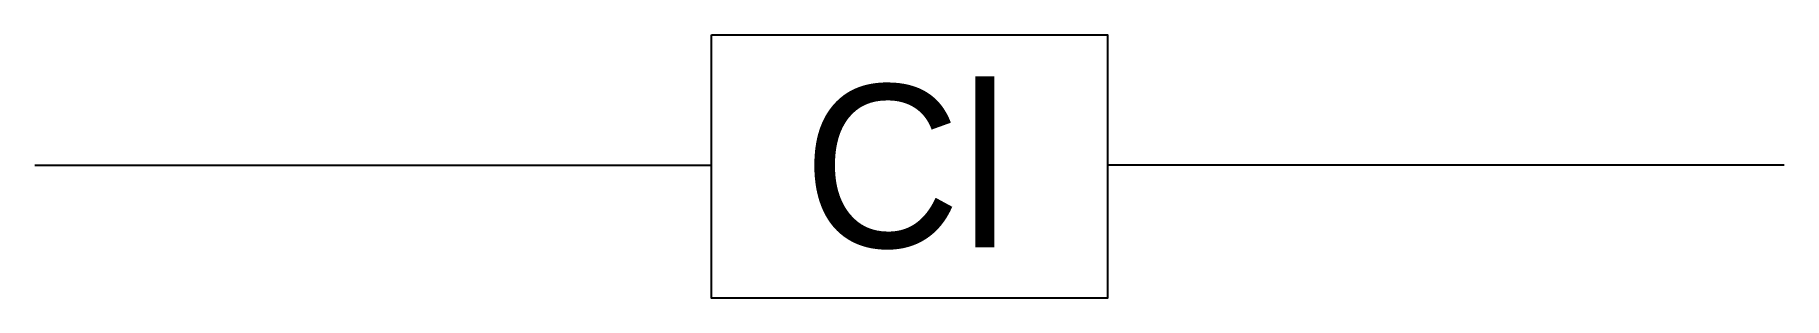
# Model space of a CAD drawing. Header units: metres. Extents: x 107962 to 110637, y -151473 to -151069.
import ezdxf

# ---------------------------------------------------------------- set-up
doc = ezdxf.new("R2010")
doc.units = ezdxf.units.M
doc.layers.add('BZ', color=7, linetype='Continuous')
doc.layers.add('DET1', color=1, linetype='Continuous')

msp = doc.modelspace()

# ---------------------------------------------------------------- linework, layer by layer
at = {"layer": 'DET1'}
for p, q in [((107962.12, -151269.11), (108996.83, -151269.11)), ((110637.33, -151269.11), (109602.61, -151269.11))]:
    msp.add_line(p, q, dxfattribs=at)
msp.add_lwpolyline([(108996.83, -151069.24), (109602.61, -151069.24), (109602.61, -151472.56), (108996.83, -151472.56)], close=True, dxfattribs=at)

# ---------------------------------------------------------------- texts
at = {"layer": 'BZ'}
msp.add_text('Cl', height=249.13, dxfattribs=at).set_placement((109137.25, -151394.88))

doc.saveas('drawing.dxf')
